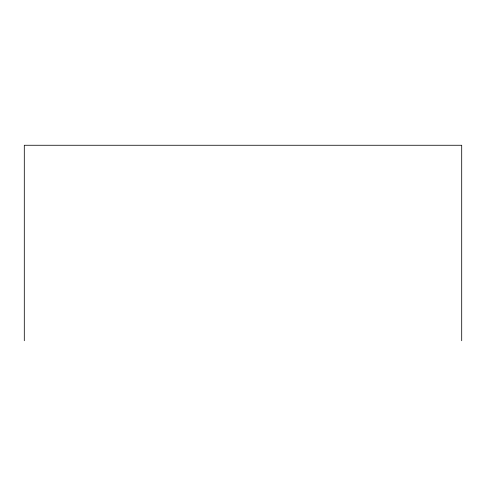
<?xml version="1.0" encoding="UTF-8"?>
<svg xmlns="http://www.w3.org/2000/svg" width="486" height="486" viewBox="0 0 486 486"><rect width="100%" height="100%" fill="white"/><g stroke="black" fill="none" stroke-linecap="round" stroke-linejoin="round"><path stroke-width="0.73" d="M461.7 340.735L461.7 145.265L24.3 145.265L24.3 340.735"/></g></svg>
